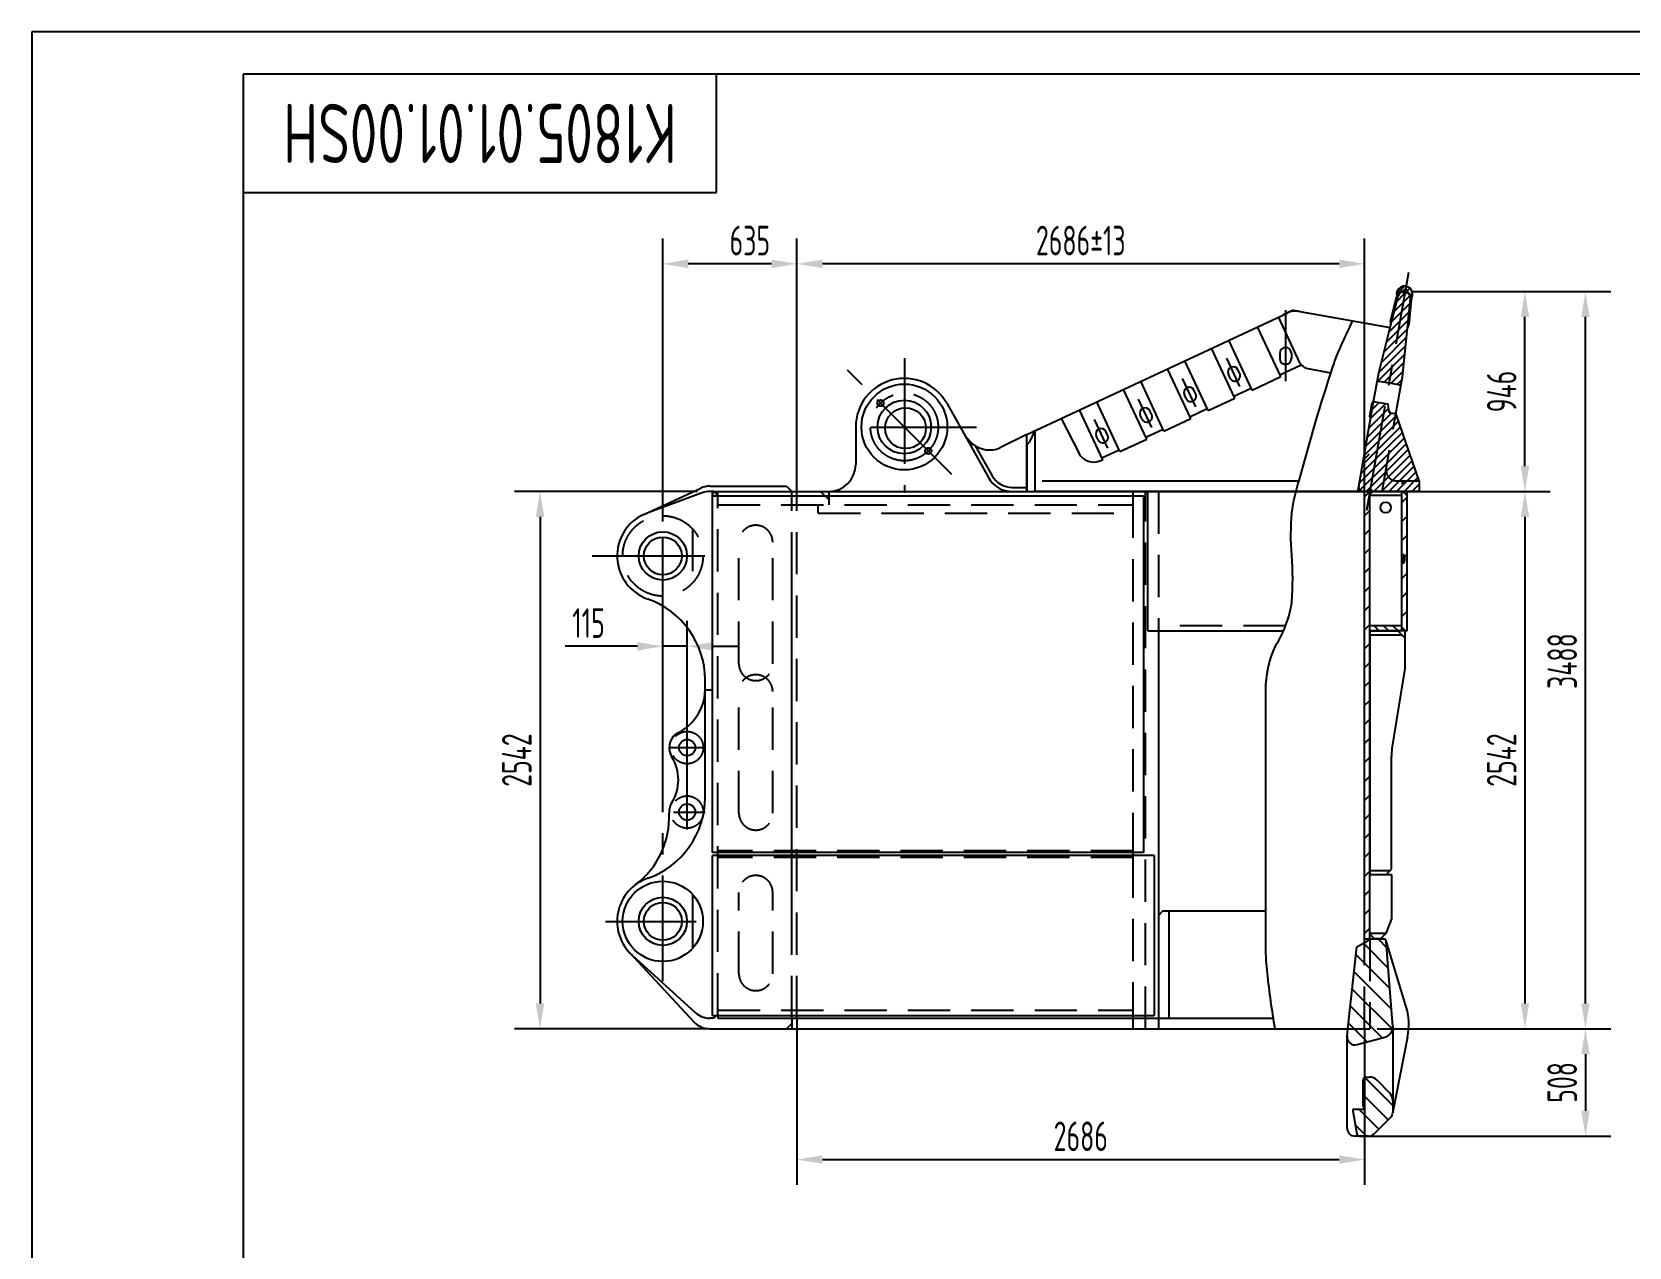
# Model space of a CAD drawing. Header units: millimetres. Extents: x 0 to 16800, y 0 to 11880.
# Drawn here: x 0 to 7558, y 6131 to 11880 of the extents above; entities that cross this region are included whole.
import ezdxf
from ezdxf.enums import TextEntityAlignment as Align

# ---------------------------------------------------------------- set-up
doc = ezdxf.new("R2010")
doc.units = ezdxf.units.MM
doc.header["$LTSCALE"] = 400
doc.linetypes.add('F', pattern=[0.75, 0.5, -0.25])
doc.linetypes.add('G', pattern=[2, 1.25, -0.25, 0.25, -0.25])
for name, color, linetype in [('01', 7, 'Continuous'), ('02', 1, 'Continuous'), ('04', 2, 'F'), ('05', 4, 'G'), ('08', 1, 'Continuous'), ('11', 3, 'Continuous')]:
    doc.layers.add(name, color=color, linetype=linetype)
doc.styles.get("Standard").update_dxf_attribs({"font": 'isocp', "width": 0.707, "bigfont": 'intecad.shx'})
doc.dimstyles.new('INTE', dxfattribs={"dimscale": 40, "dimtxt": 3.5, "dimasz": 3, "dimexe": 3, "dimexo": 0, "dimgap": 1, "dimtad": 1, "dimdec": 3, "dimdsep": 46, "dimtxsty": 'Standard', "dimcen": 0, "dimclrd": 1, "dimclre": 1, "dimclrt": 3, "dimadec": 4, "dimazin": 2, "dimtfac": 1, "dimtdec": 3, "dimtmove": 0, "dimatfit": 0, "dimfxl": 1, "dimarcsym": 0})

# ---------------------------------------------------------------- blocks, each defined once
blk = doc.blocks.new('*D133')
at = {"layer": '08', "color": 1, "lineweight": -2}
for p, q in [((3149.2, 9705.7), (2284.4, 9705.7)), ((2404.4, 9585.7), (2404.4, 7283.7)), ((3201.5, 7163.7), (2284.4, 7163.7))]:
    blk.add_line(p, q, dxfattribs=at)
at = {"layer": '08', "color": 1}
for points in [[(2384.4, 9585.7), (2424.4, 9585.7), (2404.4, 9705.7)], [(2384.4, 7283.7), (2424.4, 7283.7), (2404.4, 7163.7)]]:
    blk.add_solid(points, dxfattribs=at)
at = {"layer": 'Defpoints', "color": 0}
for p in [(3149.2, 9705.7), (2404.4, 7163.7), (3201.5, 7163.7)]:
    blk.add_point(p, dxfattribs=at)
at = {"layer": '08', "color": 3, "insert": (2294.4, 8434.7), "char_height": 140, "attachment_point": 5, "rotation": 90}
blk.add_mtext('2542', dxfattribs=at)
blk = doc.blocks.new('*D134')
at = {"layer": '08', "color": 1, "lineweight": -2}
for p, q in [((2985.5, 9563.7), (2985.5, 10902.8)), ((3620.5, 9705.7), (3620.5, 10902.8)), ((3500.5, 10782.8), (3105.5, 10782.8))]:
    blk.add_line(p, q, dxfattribs=at)
at = {"layer": '08', "color": 1}
for points in [[(3105.5, 10802.8), (3105.5, 10762.8), (2985.5, 10782.8)], [(3500.5, 10802.8), (3500.5, 10762.8), (3620.5, 10782.8)]]:
    blk.add_solid(points, dxfattribs=at)
at = {"layer": 'Defpoints', "color": 0}
for p in [(2985.5, 10782.8), (3620.5, 9705.7), (2985.5, 9563.7)]:
    blk.add_point(p, dxfattribs=at)
at = {"layer": '08', "color": 3, "insert": (3397.4, 10892.8), "char_height": 140, "attachment_point": 5}
blk.add_mtext('635', dxfattribs=at)
blk = doc.blocks.new('*D135')
at = {"layer": '08', "color": 1, "lineweight": -2}
for p, q in [((6533.4, 10651.7), (7185.4, 10651.7)), ((7065.4, 9825.7), (7065.4, 10531.7)), ((6564.5, 9705.7), (7185.4, 9705.7))]:
    blk.add_line(p, q, dxfattribs=at)
at = {"layer": '08', "color": 1}
for points in [[(7045.4, 10531.7), (7085.4, 10531.7), (7065.4, 10651.7)], [(7045.4, 9825.7), (7085.4, 9825.7), (7065.4, 9705.7)]]:
    blk.add_solid(points, dxfattribs=at)
at = {"layer": 'Defpoints', "color": 0}
for p in [(6533.4, 10651.7), (7065.4, 10651.7), (6564.5, 9705.7)]:
    blk.add_point(p, dxfattribs=at)
at = {"layer": '08', "color": 3, "insert": (6955.4, 10178.7), "char_height": 140, "attachment_point": 5, "rotation": 90}
blk.add_mtext('946', dxfattribs=at)
blk = doc.blocks.new('*D136')
at = {"layer": '08', "color": 1, "lineweight": -2}
for p, q in [((6564.5, 9705.7), (7185.4, 9705.7)), ((7065.4, 9585.7), (7065.4, 7283.7)), ((6365.5, 7163.7), (7185.4, 7163.7))]:
    blk.add_line(p, q, dxfattribs=at)
at = {"layer": '08', "color": 1}
for points in [[(7045.4, 9585.7), (7085.4, 9585.7), (7065.4, 9705.7)], [(7045.4, 7283.7), (7085.4, 7283.7), (7065.4, 7163.7)]]:
    blk.add_solid(points, dxfattribs=at)
at = {"layer": 'Defpoints', "color": 0}
for p in [(6564.5, 9705.7), (6365.5, 7163.7), (7065.4, 7163.7)]:
    blk.add_point(p, dxfattribs=at)
at = {"layer": '08', "color": 3, "insert": (6955.4, 8434.7), "char_height": 140, "attachment_point": 5, "rotation": 90}
blk.add_mtext('2542', dxfattribs=at)
blk = doc.blocks.new('*D137')
at = {"layer": '08', "color": 1, "lineweight": -2}
for p, q in [((6533.4, 10651.7), (7471.7, 10651.7)), ((7351.7, 7283.7), (7351.7, 10531.7)), ((6365.5, 7163.7), (7471.7, 7163.7))]:
    blk.add_line(p, q, dxfattribs=at)
at = {"layer": '08', "color": 1}
for points in [[(7331.7, 10531.7), (7371.7, 10531.7), (7351.7, 10651.7)], [(7331.7, 7283.7), (7371.7, 7283.7), (7351.7, 7163.7)]]:
    blk.add_solid(points, dxfattribs=at)
at = {"layer": 'Defpoints', "color": 0}
for p in [(6533.4, 10651.7), (7351.7, 10651.7), (6365.5, 7163.7)]:
    blk.add_point(p, dxfattribs=at)
at = {"layer": '08', "color": 3, "insert": (7241.7, 8903.2), "char_height": 140, "attachment_point": 5, "rotation": 90}
blk.add_mtext('3488', dxfattribs=at)
blk = doc.blocks.new('*D138')
at = {"layer": '08', "color": 1, "lineweight": -2}
for p, q in [((3620.5, 9705.7), (3620.5, 10902.8)), ((6306.5, 9705.6), (6306.5, 10902.8)), ((6186.5, 10782.8), (3740.5, 10782.8))]:
    blk.add_line(p, q, dxfattribs=at)
at = {"layer": '08', "color": 1}
for points in [[(3740.5, 10802.8), (3740.5, 10762.8), (3620.5, 10782.8)], [(6186.5, 10802.8), (6186.5, 10762.8), (6306.5, 10782.8)]]:
    blk.add_solid(points, dxfattribs=at)
at = {"layer": 'Defpoints', "color": 0}
for p in [(3620.5, 10782.8), (3620.5, 9705.7), (6306.5, 9705.6)]:
    blk.add_point(p, dxfattribs=at)
at = {"layer": '08', "color": 3, "insert": (4963.5, 10892.9), "char_height": 140, "attachment_point": 5}
blk.add_mtext('2686%%P13', dxfattribs=at)
blk = doc.blocks.new('*D139')
at = {"layer": '08', "color": 1, "lineweight": -2}
for p, q in [((2985.5, 8589.3), (2985.5, 9093.1)), ((3100.5, 8550.4), (3100.5, 9093.1)), ((2865.5, 8973.1), (2522.8, 8973.1)), ((3100.5, 8973.1), (2985.5, 8973.1)), ((3220.5, 8973.1), (3340.5, 8973.1))]:
    blk.add_line(p, q, dxfattribs=at)
at = {"layer": '08', "color": 1}
for points in [[(2865.5, 8993.1), (2865.5, 8953.1), (2985.5, 8973.1)], [(3220.5, 8993.1), (3220.5, 8953.1), (3100.5, 8973.1)]]:
    blk.add_solid(points, dxfattribs=at)
at = {"layer": 'Defpoints', "color": 0}
for p in [(2985.5, 8973.1), (2985.5, 8589.3), (3100.5, 8550.4)]:
    blk.add_point(p, dxfattribs=at)
at = {"layer": '08', "color": 3, "insert": (2634.1, 9083.1), "char_height": 140, "attachment_point": 5}
blk.add_mtext('115', dxfattribs=at)
blk = doc.blocks.new('*D140')
at = {"layer": '08', "color": 1, "lineweight": -2}
for p, q in [((6745.4, 7163.7), (7471.7, 7163.7)), ((7351.7, 7043.7), (7351.7, 6775.3)), ((6282, 6655.3), (7471.7, 6655.3))]:
    blk.add_line(p, q, dxfattribs=at)
at = {"layer": '08', "color": 1}
for points in [[(7331.7, 7043.7), (7371.7, 7043.7), (7351.7, 7163.7)], [(7331.7, 6775.3), (7371.7, 6775.3), (7351.7, 6655.3)]]:
    blk.add_solid(points, dxfattribs=at)
at = {"layer": 'Defpoints', "color": 0}
for p in [(6745.4, 7163.7), (6282, 6655.3), (7351.7, 6655.3)]:
    blk.add_point(p, dxfattribs=at)
at = {"layer": '08', "color": 3, "insert": (7241.7, 6909.5), "char_height": 140, "attachment_point": 5, "rotation": 90}
blk.add_mtext('508', dxfattribs=at)
blk = doc.blocks.new('*D141')
at = {"layer": '08', "color": 1, "lineweight": -2}
for p, q in [((3620.5, 7163.7), (3620.5, 6424.6)), ((6306.5, 7163.7), (6306.5, 6424.6)), ((3740.5, 6544.6), (6186.5, 6544.6))]:
    blk.add_line(p, q, dxfattribs=at)
at = {"layer": '08', "color": 1}
for points in [[(3740.5, 6564.6), (3740.5, 6524.6), (3620.5, 6544.6)], [(6186.5, 6564.6), (6186.5, 6524.6), (6306.5, 6544.6)]]:
    blk.add_solid(points, dxfattribs=at)
at = {"layer": 'Defpoints', "color": 0}
for p in [(3620.5, 7163.7), (6306.5, 7163.7), (6306.5, 6544.6)]:
    blk.add_point(p, dxfattribs=at)
at = {"layer": '08', "color": 3, "insert": (4963.5, 6654.6), "char_height": 140, "attachment_point": 5}
blk.add_mtext('2686', dxfattribs=at)
blk = doc.blocks.new('*U142', base_point=(251.96, 168.31))
at = {"layer": '01'}
for p, q in [((251.96, 168.31), (251.96, 182.31)), ((195.96, 168.31), (251.96, 168.31))]:
    blk.add_line(p, q, dxfattribs=at)
blk = doc.blocks.new('*U143')
at = {"layer": '01'}
for points in [[(415, 292), (25, 292)], [(25, 292), (25, 5)]]:
    blk.add_lwpolyline(points, dxfattribs=at)
at = {"layer": '02'}
for points in [[(420, 297), (0, 297)], [(0, 297), (0, 0)]]:
    blk.add_lwpolyline(points, dxfattribs=at)

msp = doc.modelspace()

# ---------------------------------------------------------------- hatches: boundary and pattern name
at = {"layer": '02'}
h = msp.add_hatch(dxfattribs=at)
h.set_pattern_fill('ANSI31', color=256, scale=8, style=0)
h.set_pattern_definition([(45, (5375.667, 3271.557), (-17.96051, 17.96051), [])])
h.paths.add_polyline_path([(6456.8527, 10067.0635, 0.109071364), (6454.5986, 10070.7389), (6409.4031, 9814.422, 0.466307658), (6458.6434, 9755.7396), (6564.4808, 9755.7396)])
h.paths.add_polyline_path([(6564.4808, 9755.7396), (6458.6434, 9755.7396, -0.466307658), (6409.4031, 9814.422), (6390.2394, 9705.7396), (6564.4808, 9705.7396)])
h.paths.add_polyline_path([(6454.5986, 10070.7389, 0.158519903), (6449.1381, 10073.6442), (6430.9137, 10076.8577), (6423.7587, 10078.1193), (6422.7475, 10085.314), (6418.7035, 10114.0887, 0.324919696), (6414.6204, 10118.3168), (6405.3954, 10119.9434), (6334.0966, 9715.5877, -0.363970234), (6342.3601, 9705.7396), (6390.2394, 9705.7396)])
h.paths.add_polyline_path([(6332.3601, 10033.9895), (6278.6197, 9729.2126, 0.466307658), (6298.3159, 9705.7396), (6322.3601, 9705.7396, -0.414213562), (6332.3601, 9715.7396)])
h.paths.add_polyline_path([(6405.3954, 10119.9434), (6349.2614, 10129.8414), (6333.447, 10040.1537), (6332.3601, 10033.9895), (6332.3601, 9715.7396, -0.043660943), (6334.0966, 9715.5877)])
h.paths.add_polyline_path([(6332.3601, 9715.7396, 0.414213562), (6322.3601, 9705.7396), (6332.3601, 9705.7396)], flags=16)
h.paths.add_polyline_path([(6334.0966, 9715.5877), (6332.3601, 9705.7396), (6342.3601, 9705.7396, 0.363970234)])
h.paths.add_polyline_path([(6497.4292, 10641.893, -0.362044658), (6489.3715, 10651.843, 0.301195808), (6464.8677, 10629.535), (6430.8155, 10494.5802), (6373.5721, 10267.7145), (6368.3627, 10238.1702, 0.414213562), (6376.4743, 10226.5857), (6422.7602, 10218.4242)])
h.paths.add_polyline_path([(6509.6417, 10480.681), (6523.8004, 10619.1436, 0.297412496), (6508.7679, 10648.2839, -0.369920115), (6497.4292, 10641.893), (6422.7602, 10218.4242), (6469.0462, 10210.2628, 0.414213562), (6480.6308, 10218.3744), (6485.8402, 10247.9186)])
h.paths.add_polyline_path([(6489.3715, 10651.843, -0.009646719), (6489.3843, 10652.2287, 0.280183017), (6459.2131, 10630.1113, 0.06446997), (6462.7147, 10621.0023), (6464.8677, 10629.535, -0.301195808)])
h.paths.add_polyline_path([(6489.3843, 10652.2287, -0.444139717), (6500.9014, 10661.5849), (6503.5063, 10676.3579, 0.54763983), (6459.2131, 10630.1113, -0.280183017)])
h.paths.add_polyline_path([(6503.5392, 10676.3514), (6503.5062, 10676.3572), (6500.9014, 10661.5849, -0.36988023), (6509.3705, 10651.7027, -0.043709125), (6509.2182, 10649.9644), (6533.5635, 10645.6716, 0.309458366)])
h.paths.add_polyline_path([(6500.9014, 10661.5849), (6499.1654, 10651.7396, -0.001736129), (6499.3705, 10651.7027, -0.004616577), (6500.0248, 10651.5854), (6509.2182, 10649.9644, 0.043709125), (6509.3705, 10651.7027, 0.36988023)])
h.paths.add_polyline_path([(6500.9014, 10661.5849, 0.455739046), (6489.3715, 10651.843, -0.082172116), (6499.1654, 10651.7396)], flags=16)
h.paths.add_polyline_path([(6499.165, 10651.737, 0.031709406), (6494.6257, 10652.1879, 0.04396475), (6489.3715, 10651.843, 0.003507353), (6489.3705, 10651.7027, 0.358082605), (6497.4292, 10641.893)], flags=17)
h.paths.add_polyline_path([(6508.7679, 10648.2839, 0.082324345), (6499.5574, 10651.6678), (6499.165, 10651.737), (6497.4292, 10641.893, 0.369920115)])
h.paths.add_polyline_path([(6508.9013, 10648.6757, -0.010348541), (6508.7679, 10648.2839, -0.297412496), (6523.8004, 10619.1436), (6523.1005, 10612.2996, 0.06566156), (6529.1217, 10620.2056, 0.25873425)])
h.paths.add_polyline_path([(6533.5635, 10645.6716), (6509.2182, 10649.9644, -0.033214091), (6508.9013, 10648.6757, -0.25873425), (6529.1217, 10620.2056, 0.175295422)])
h.paths.add_polyline_path([(6365.2944, 10052.8802), (6385.4013, 10074.8652), (6404.7718, 10057.1494), (6384.6649, 10035.1645)], flags=25)
h.paths.add_polyline_path([(6433.1234, 10284.9091), (6468.2945, 10284.9091), (6468.2945, 10258.6591), (6433.1234, 10258.6591)], flags=25)
at = {"layer": '02', "linetype": 'Continuous'}
h = msp.add_hatch(dxfattribs=at)
h.set_pattern_fill('ANSI31', color=1, scale=20, style=0)
h.set_pattern_definition([(45, (577.93, 628.98), (-44.90128, 44.90128), [])])
h.paths.add_polyline_path([(6306.4808, 7588.7396), (6331.4808, 7588.7396), (6331.4808, 9883.7396), (6306.4808, 9883.7396)])
h = msp.add_hatch(dxfattribs=at)
h.set_pattern_fill('ANSI31', color=1, scale=20, style=0)
h.set_pattern_definition([(45, (582.93, 250.98), (-44.90128, 44.90128), [])])
h.paths.add_polyline_path([(6481.4808, 9609.7035), (6481.4808, 9064.7396), (6500.4808, 9045.7396), (6506.4808, 9045.7396), (6506.4808, 9628.9255)])
h.paths.add_polyline_path([(6506.4808, 9628.9255), (6506.4808, 9736.7396), (6487.4808, 9755.7396), (6481.4808, 9755.7396), (6481.4808, 9609.7035)])
h.paths.add_polyline_path([(6477.5405, 9358.8414), (6515.468, 9358.8414), (6515.468, 9408.0722), (6477.5405, 9408.0722)], flags=9)
h = msp.add_hatch(dxfattribs=at)
h.set_pattern_fill('ANSI31', color=1, scale=10, angle=90, style=0)
h.set_pattern_definition([(135, (577.933, 250.978), (-22.45064, -22.45064), [])])
h.paths.add_polyline_path([(6464.4808, 9045.7396), (6476.4808, 9045.7396), (6476.4808, 9070.7396), (6331.4808, 9070.7396), (6331.4808, 9045.7396)])
h = msp.add_hatch(dxfattribs=at)
h.set_pattern_fill('ANSI31', color=1, scale=20, angle=90, style=0)
h.set_pattern_definition([(135, (577.93, 628.98), (-44.9013, -44.9013), [])])
h.paths.add_polyline_path([(6331.4808, 7163.7396), (6227.5504, 7163.7396), (6223.6894, 7128.663, 0.5218469), (6271.4918, 7088.3879), (6401.7788, 7123.2982, 0.339454259), (6439.4308, 7172.3672), (6439.4308, 7174.2116), (6408.5792, 7577.0095, 0.39199683), (6395.9163, 7588.7396), (6331.4808, 7588.7396)])
h.paths.add_polyline_path([(6306.4808, 7570.887), (6270.1371, 7550.6396), (6227.5504, 7163.7396), (6306.4808, 7163.7396)], flags=17)
h.paths.add_polyline_path([(6331.4808, 7588.7396), (6325.1308, 7588.7396, -0.272057155), (6318.6116, 7577.6452), (6306.4808, 7570.887), (6306.4808, 7163.7396), (6331.4808, 7163.7396)], flags=16)
h.paths.add_polyline_path([(6299.7308, 6782.2896), (6256.4951, 6782.2896, 0.466307658), (6250.2416, 6774.837), (6269.4705, 6665.7843, 0.363970234), (6281.9775, 6655.2896), (6325.1308, 6655.2896, 0.198912367), (6352.0716, 6666.4489), (6428.2716, 6742.6489, 0.148796555), (6438.712, 6762.2241), (6439.4308, 6765.8718), (6439.4308, 6824.7476, 0.198912367), (6424.5518, 6860.6686), (6365.4098, 6919.8107, 0.198912367), (6329.4887, 6934.6896), (6312.4308, 6934.6896, 0.414213562), (6299.7308, 6921.9896), (6299.7308, 6794.9896, -1)])

# ---------------------------------------------------------------- linework, layer by layer
msp.add_circle((4134.1369, 10005.0835), 96.83)
at = {"layer": '01'}
for p, q in [((6428.973, 10511.8025), (6457.5782, 10625.1699)), ((6517.2634, 10496.2345), (6529.1573, 10612.5486)), ((4707.4808, 9975.2733), (5939.6728, 10549.8539)), ((6373.5721, 10267.7145), (6430.8155, 10494.5802)), ((6485.8402, 10247.9186), (6509.6417, 10480.681)), ((5905.35, 10359.4665), (5905.35, 10334.4665)), ((5960.35, 10359.4665), (5960.35, 10334.4665)), ((5905.8376, 10258.2318), (6006.7358, 10305.2814)), ((5774.1176, 10185.776), (5910.0638, 10249.1687)), ((6349.2614, 10129.8414), (6373.5721, 10267.7145)), ((6469.0462, 10210.2628), (6376.4743, 10226.5857)), ((6454.9308, 10072.6228), (6485.8402, 10247.9186)), ((5565.6669, 10088.5738), (5692.5499, 10147.7404)), ((5688.3238, 10156.8034), (5769.8915, 10194.8391)), ((6414.6204, 10118.3168), (6348.2766, 10130.015)), ((5479.873, 10059.6012), (5561.4407, 10097.6369)), ((6331.1972, 10061.9467), (6342.4843, 10125.9592)), ((6422.7475, 10085.314), (6418.7035, 10114.0887)), ((6449.1381, 10073.6442), (6430.9137, 10076.8577)), ((6564.4808, 9755.7396), (6456.8527, 10067.0635)), ((5271.4222, 9962.399), (5352.9899, 10000.4347)), ((5357.2161, 9991.3716), (5484.0992, 10050.5382)), ((6278.6197, 9729.2126), (6333.447, 10040.1537)), ((4707.4808, 9705.7396), (4707.4808, 9975.2733)), ((5062.9714, 9865.1968), (5144.5391, 9903.2325)), ((5148.7653, 9894.1694), (5275.6484, 9953.336)), ((5058.5542, 9852.1033), (5067.1976, 9856.1338)), ((4781.2008, 9756.7396), (5997.4733, 9756.7396)), ((6564.4808, 9755.7396), (6564.4808, 9705.7396)), ((2894.9749, 9596.8638), (3164.7419, 9721.3538)), ((3172.3092, 9699.4839), (2910.9999, 9603.4922)), ((3226.4808, 9705.7396), (3207.4808, 9705.7396)), ((3226.4808, 9705.7396), (3207.4808, 9705.7396)), ((3220.4808, 9705.7396), (3220.4808, 9685.7396)), ((3220.4808, 9685.7396), (5260.4808, 9685.7396)), ((3245.4808, 9686.7396), (3226.4808, 9705.7396)), ((6564.4808, 9705.7396), (4741.4808, 9705.7396)), ((6270.2528, 9705.7396), (4743.1008, 9705.7396)), ((4743.1008, 9705.7396), (6564.4808, 9705.7396)), ((5210.4808, 9705.7396), (5210.4808, 9685.7396)), ((5260.4808, 9685.7396), (5260.4808, 7996.7396)), ((6261.3534, 9705.7396), (6564.4808, 9705.7396)), ((6261.6728, 9705.7396), (6564.4808, 9705.7396)), ((6298.3159, 9705.7396), (6564.4808, 9705.7396)), ((6481.4808, 9070.7396), (6331.4808, 9070.7396)), ((5280.4808, 9045.7396), (5922.5225, 9045.7396)), ((5330.4808, 9045.7396), (5330.4808, 7163.7396)), ((6506.4808, 9045.7396), (6331.4808, 9045.7396)), ((6331.4808, 9045.7396), (6464.4808, 9045.7396)), ((3185.4808, 8766.7396), (3220.4808, 8766.7396)), ((5210.4808, 7996.7396), (5210.4808, 7983.7396)), ((5310.4808, 7983.7396), (5310.4808, 7226.7396)), ((6331.4808, 7893.7396), (6408.4808, 7893.7396)), ((6331.4808, 7610.7396), (6331.4808, 7893.7396)), ((6331.4808, 7893.7396), (6433.4808, 7893.7396)), ((6433.4808, 7893.7396), (6433.4808, 7683.7396)), ((6433.4808, 7683.7396), (6407.4808, 7613.7396)), ((6306.4808, 7588.7396), (6395.9163, 7588.7396)), ((6407.4808, 7613.7396), (6331.4808, 7613.7396)), ((6353.4808, 7588.7396), (6331.4808, 7610.7396)), ((6382.4808, 7588.7396), (6353.4808, 7588.7396)), ((6407.4808, 7613.7396), (6382.4808, 7588.7396)), ((6502.3138, 7271.4501), (6408.0614, 7579.7526)), ((6439.4308, 7174.2116), (6408.5792, 7577.0095)), ((3220.4808, 7232.7396), (3220.4808, 7258.7396)), ((3226.4808, 7213.7396), (3207.4808, 7213.7396)), ((3245.4808, 7232.7396), (3226.4808, 7213.7396)), ((3245.4808, 7226.7396), (3245.4808, 7213.7396)), ((3595.4808, 7188.7396), (3570.4808, 7163.7396)), ((3595.4808, 7213.7396), (3595.4808, 7163.7396)), ((6223.5308, 6693.3896), (6223.5308, 7125.1896)), ((6509.8808, 7123.415), (6438.712, 6762.2241)), ((6439.4308, 7174.2116), (6439.4308, 6765.8718))]:
    msp.add_line(p, q, dxfattribs=at)
at = {"layer": '01', "color": 7, "linetype": 'Continuous'}
for p, q in [((6430.8155, 10494.5802), (6464.8677, 10629.535)), ((6509.6417, 10480.681), (6523.8004, 10619.1436)), ((6000.6923, 10315.0975), (5899.8769, 10531.2968)), ((5999.2995, 10557.7039), (6427.6837, 10482.1682)), ((5910.0638, 10249.1687), (5800.1831, 10484.8088)), ((5692.5499, 10147.7404), (5582.6692, 10383.3804)), ((5774.1176, 10185.776), (5664.2369, 10421.416)), ((5484.0992, 10050.5382), (5374.2184, 10286.1782)), ((5565.6669, 10088.5738), (5455.7861, 10324.2138)), ((5715.8428, 10263.4229), (5707.3904, 10281.549)), ((6037.3253, 10286.988), (6147.4983, 10267.5615)), ((5357.2161, 9991.3716), (5247.3353, 10227.0116)), ((5670.5274, 10242.292), (5662.075, 10260.4181)), ((5148.7653, 9894.1694), (5038.8845, 10129.8094)), ((5275.6484, 9953.336), (5165.7676, 10188.976)), ((5462.0766, 10145.0898), (5453.6242, 10163.2159)), ((5507.392, 10166.2207), (5498.9396, 10184.3468)), ((4329.0192, 10123.3644), (4526.8768, 9771.0615)), ((5067.1976, 9856.1338), (4957.3168, 10091.7738)), ((5253.6258, 10047.8876), (5245.1734, 10066.0137)), ((5298.9412, 10069.0185), (5290.4888, 10087.1446)), ((3898.4808, 10010.7396), (3898.4808, 9833.7396)), ((4746.4808, 9993.4593), (4719.2241, 9938.1634)), ((4746.4808, 9993.4593), (4746.4808, 9705.7396)), ((4871.2176, 10051.625), (4956.8592, 9882.2811)), ((5090.4904, 9971.8163), (5082.038, 9989.9424)), ((4416.9971, 9966.7119), (4452.8156, 9929.4824)), ((4441.4808, 9923.1166), (4452.8156, 9929.4824)), ((4464.1936, 9921.4759), (4543.443, 9780.3653)), ((4707.4808, 9975.2733), (4580.1019, 9911.8616)), ((4707.4808, 9930.7396), (4707.4808, 9705.7396)), ((5045.175, 9950.6854), (5036.7226, 9968.8115)), ((3207.4808, 9730.7396), (3570.4808, 9730.7396)), ((3220.4808, 9705.7396), (4741.4808, 9705.7396)), ((3220.4808, 7996.7396), (3220.4808, 9685.7396)), ((3570.4808, 9730.7396), (3595.4808, 9705.7396)), ((3595.4808, 9705.7396), (3595.4808, 9705.7396)), ((4638.4808, 9724.7396), (4707.4808, 9724.7396)), ((5280.4808, 9045.7396), (5280.4808, 9705.7396)), ((6306.4808, 7570.887), (6306.4808, 9705.7396)), ((6331.4808, 7588.7396), (6331.4808, 9705.7396)), ((6481.4808, 9686.7396), (6331.4808, 9686.7396)), ((6481.4808, 9705.7396), (6481.4808, 9045.7396)), ((6487.4808, 9705.7396), (6506.4808, 9686.7396)), ((6506.4808, 9705.7396), (6506.4808, 9045.7396)), ((6331.4808, 9045.7396), (6471.4808, 9045.7396)), ((6331.4808, 9045.7396), (6331.4808, 7893.7396)), ((6331.4808, 9026.7396), (6483.4808, 9026.7396)), ((6464.4808, 9045.7396), (6496.4808, 9013.7396)), ((6481.4808, 9064.7396), (6500.4808, 9045.7396)), ((6495.4808, 9045.7396), (6501.4808, 9045.7396)), ((6496.4808, 9045.7396), (6496.4808, 8867.7646)), ((6496.4808, 8867.7646), (6436.2048, 8488.8392)), ((3185.4808, 8257.9273), (3185.4808, 8814.5519)), ((6433.4808, 7918.7396), (6433.4808, 8451.7396)), ((5260.4808, 7996.7396), (3220.4808, 7996.7396)), ((3220.4808, 7226.7396), (3220.4808, 7983.7396)), ((5310.4808, 7983.7396), (3220.4808, 7983.7396)), ((6331.4808, 7912.7396), (6427.4808, 7912.7396)), ((6408.4808, 7893.7396), (6433.4808, 7918.7396)), ((3125.4808, 7800.192), (3125.4808, 7543.2873)), ((5352.4808, 7721.7396), (5330.4808, 7699.7396)), ((5352.4808, 7721.7396), (5840.6311, 7721.7396)), ((5380.4808, 7721.7396), (5380.4808, 7213.7396)), ((5330.4808, 7699.7396), (5330.4808, 7235.7396)), ((6270.1371, 7550.6396), (6318.6116, 7577.6452)), ((6401.2619, 7613.7396), (6407.4808, 7613.7396)), ((2827.3341, 7524.6151), (3132.8004, 7196.2642)), ((2840.1497, 7511.9433), (3138.8522, 7240.2802)), ((6227.5504, 7163.7396), (6270.1438, 7550.7012)), ((3220.4808, 7226.7396), (5310.4808, 7226.7396)), ((3245.4808, 7213.7396), (4920.4808, 7213.7396)), ((4920.4808, 7213.7396), (5874.7438, 7213.7396)), ((5210.4808, 7213.7396), (5210.4808, 7163.7396)), ((3207.4808, 7163.7396), (6261.5504, 7163.7396)), ((6223.5308, 7127.2216), (6227.5504, 7163.7396)), ((6271.4918, 7088.3879), (6401.7788, 7123.2982)), ((6299.7308, 6794.9896), (6299.7308, 6921.9896)), ((6312.4308, 6934.6896), (6329.4887, 6934.6896)), ((6365.4098, 6919.8107), (6424.5518, 6860.6686)), ((6250.2416, 6774.837), (6269.4705, 6665.7843)), ((6256.4951, 6782.2896), (6299.7308, 6782.2896)), ((6428.2716, 6742.6489), (6352.0716, 6666.4489)), ((6325.1308, 6655.2896), (6261.6308, 6655.2896))]:
    msp.add_line(p, q, dxfattribs=at)
for centre, radius in [((4128.4808, 10010.7396), 203), ((4015.3437, 10123.8767), 15), ((4128.4808, 10010.7396), 127), ((4241.6179, 9897.6025), 15), ((6406.4808, 9629.7396), 25), ((2985.4808, 9400.7396), 89.5), ((2985.4808, 7671.7396), 190), ((2985.4808, 7671.7396), 89.5)]:
    msp.add_circle(centre, radius, dxfattribs=at)
at = {"layer": '01'}
for centre, radius in [((2985.4808, 9400.7396), 114), ((3100.4808, 8493.7396), 38.5), ((3100.4808, 8188.7396), 38.5), ((2985.4808, 7671.7396), 114)]:
    msp.add_circle(centre, radius, dxfattribs=at)
at = {"layer": '01', "color": 7, "linetype": 'Continuous'}
for centre, radius, start, end in [((6496.1398, 10639.0788), 38, 330.22050619, 193.64968025), ((6496.1398, 10639.0788), 38, 193.64968025, 208.40468903), ((6493.956, 10622.1954), 30, 354.16143016, 165.83856984), ((6496.1398, 10639.0788), 38, 315.1935564, 330.22050619), ((5684.7327, 10270.9836), 25, 25, 205), ((6046.0077, 10336.2284), 50, 205, 260), ((4128.4808, 10010.7396), 230, 29.31909405, 180), ((5693.1851, 10252.8574), 25, 205, 25), ((5476.2819, 10173.7814), 25, 25, 205), ((5484.7343, 10155.6552), 25, 205, 25), ((5267.8311, 10076.5792), 25, 25, 205), ((5276.2835, 10058.453), 25, 205, 25), ((5059.3803, 9979.377), 25, 25, 205), ((4531.4808, 10029.1859), 127, 231.72685132, 292.50991851), ((4707.4808, 9943.7396), 13, 270, 334.59979517), ((5067.8327, 9961.2508), 25, 205, 25), ((3770.4808, 9833.7396), 128, 270, 0), ((4638.4808, 9833.7396), 128, 209.31909405, 270), ((4638.4808, 9833.7396), 109, 209.31909405, 270), ((3207.4808, 9628.7396), 102, 90, 114.77202117), ((6687.4808, 8451.7396), 254, 171.60126704, 180), ((2780.4808, 8257.9273), 405, 289.27561736, 0), ((2985.4808, 7671.7396), 216, 109.27561736, 227.71420533), ((6312.4308, 7588.7396), 12.7, 299.12249663, 0), ((6261.6308, 7125.1896), 38.1, 172.66796213, 285), ((6388.6308, 7172.3672), 50.8, 285, 0), ((6312.4308, 6921.9896), 12.7, 90, 180), ((6329.4887, 6883.8896), 50.8, 45, 90), ((6388.6308, 6824.7476), 50.8, 0, 45), ((6256.4951, 6775.9396), 6.35, 90, 190), ((6299.7308, 6788.6396), 6.35, 270, 90), ((6401.3308, 6769.5896), 38.1, 315, 348.85327491), ((6261.6308, 6693.3896), 38.1, 180, 270), ((6281.9775, 6667.9896), 12.7, 190, 270), ((6325.1308, 6693.3896), 38.1, 270, 315)]:
    msp.add_arc(centre, radius, start, end, dxfattribs=at)
at = {"layer": '01'}
for centre, radius, start, end in [((6492.4842, 10616.3624), 36, 157.54758364, 165.83856984), ((6493.344, 10616.2107), 36, 354.16143016, 6.37104998), ((5981.9347, 10459.2231), 100, 80, 115), ((6406.5752, 10500.6966), 25, 345.83856984, 26.37437196), ((6534.512, 10478.1379), 25, 133.62562805, 174.16143016), ((5932.85, 10359.4665), 27.5, 0, 180), ((5932.85, 10334.4665), 27.5, 180, 0), ((6378.2107, 10236.4338), 10, 170, 260), ((6470.7827, 10220.1108), 10, 260, 350), ((6347.4083, 10125.091), 5, 80, 170), ((6294.0547, 10047.0996), 40, 350, 21.78833062), ((6413.7521, 10113.3928), 5, 8, 80), ((6432.6502, 10086.7057), 10, 188, 260), ((6447.4016, 10063.7961), 10, 19.0708251, 80), ((5024.7447, 9924.6079), 80, 206.82690752, 295), ((3207.4808, 9603.7396), 102, 90, 110.17075312), ((6298.3159, 9725.7396), 20, 170, 270), ((2985.4808, 9400.7396), 216, 114.77202117, 250.72438264), ((2780.4808, 8814.5519), 405, 0, 70.72438264), ((2954.946, 8770.415), 230.6027, 292.97866674, 358.60950098), ((3100.4808, 8493.7396), 85, 130.77280469, 211.97261614), ((2856.17, 8341.2396), 203, 328.02738386, 31.97261614), ((2610.9592, 8167.0926), 405, 307.09183917, 2.53201489), ((3100.4808, 8188.7396), 85, 148.02738386, 182.53201489), ((6395.9163, 7576.0396), 12.7, 4.37991193, 90), ((6210.8308, 7182.3396), 304.8, 348.85327491, 16.99912604), ((3207.4808, 7265.7396), 102, 222.93217384, 270), ((3207.4808, 7315.7396), 102, 227.71420533, 270)]:
    msp.add_arc(centre, radius, start, end, dxfattribs=at)
at = {"layer": '02', "color": 1, "linetype": 'Continuous'}
for p, q in [((5968.2486, 10563.179), (5921.5467, 10541.4015)), ((5968.2486, 10563.179), (5999.2995, 10557.7039)), ((6418.1979, 10117.686), (6414.6204, 10118.3168)), ((6418.7035, 10114.0887), (6418.1979, 10117.686)), ((6423.7587, 10078.1193), (6422.7475, 10085.314)), ((6430.9137, 10076.8577), (6423.7587, 10078.1193)), ((6454.9308, 10072.6228), (6450.587, 10073.3887)), ((6456.8527, 10067.0635), (6454.9308, 10072.6228)), ((6274.4808, 9705.7396), (6278.6197, 9729.2126)), ((6298.3159, 9705.7396), (6274.4808, 9705.7396))]:
    msp.add_line(p, q, dxfattribs=at)
at = {"layer": '02'}
msp.add_line((6349.2614, 10129.8414), (6343.3525, 10130.8833), dxfattribs=at)
msp.add_lwpolyline([(5882.7892, 7163.7396, -0.013293351), (5846.4778, 7425.0849, -0.02785664), (5839.4548, 7550.878, -0.000046341), (5839.4597, 7808.585, 0.000070499), (5839.4548, 7977.9841, 0.000234413), (5839.1846, 8400.8438, -0.000273147), (5838.9808, 8763.7396, -0.105961977), (5884.3349, 8973.8909, 0.102090965), (5962.5625, 9182.3797, 0.037536095), (5961.737, 9404.1911, -0.04145767), (5962.5625, 9605.0827, -0.055658572), (5997.6105, 9757.2629, -0.015482718), (6156.428, 10294.8128, -0.025809216), (6193.9906, 10391.7024, -0.007499822), (6250.7417, 10513.3679)], format="xyb", dxfattribs=at)
at = {"layer": '02', "color": 1, "linetype": 'Continuous'}
for centre in [(6499.3705, 10651.7027), (6332.3601, 9705.7396)]:
    msp.add_circle(centre, 10, dxfattribs=at)
at = {"layer": '04', "color": 2, "linetype": 'F'}
for p, q in [((6333.447, 10040.1537), (6349.2614, 10129.8414)), ((6390.2394, 9705.7396), (6454.9308, 10072.6228)), ((6458.6434, 9755.7396), (6564.4808, 9755.7396)), ((3220.4808, 9685.7396), (3220.4808, 9705.7396)), ((3245.4808, 7226.7396), (3245.4808, 9705.7396)), ((3245.4808, 9685.7396), (3245.4808, 9705.7396)), ((3595.4808, 9685.7396), (3595.4808, 9705.7396)), ((3595.4808, 7213.7396), (3595.4808, 9685.7396)), ((3620.4808, 9685.7396), (3620.4808, 9705.7396)), ((3620.4808, 7213.7396), (3620.4808, 9685.7396)), ((5210.4808, 9685.7396), (5210.4808, 7996.7396)), ((5270.4808, 7163.7396), (5270.4808, 9705.7396)), ((5330.4808, 9705.7396), (5330.4808, 9045.7396)), ((3245.4808, 9641.7396), (5210.4808, 9641.7396)), ((3720.4808, 9603.7396), (3720.4808, 9641.7396)), ((3720.4808, 9603.7396), (5210.4808, 9603.7396)), ((3125.4808, 9529.192), (3125.4808, 9272.2873)), ((3345.4808, 8890.7396), (3345.4808, 9465.7396)), ((3505.4808, 8890.7396), (3505.4808, 9465.7396)), ((3595.4808, 7663.7396), (3595.4808, 9435.7396)), ((5932.8016, 9070.7396), (5330.4808, 9070.7396)), ((3345.4808, 8183.7396), (3345.4808, 8758.7396)), ((3505.4808, 8183.7396), (3505.4808, 8758.7396)), ((5210.4808, 8005.7396), (3245.4808, 8005.7396)), ((5210.4808, 7973.7396), (3245.4808, 7973.7396)), ((5210.4808, 7983.7396), (5210.4808, 7213.7396)), ((3345.4808, 7423.7396), (3345.4808, 7808.7396)), ((3505.4808, 7423.7396), (3505.4808, 7808.7396)), ((6306.4808, 7163.7396), (6306.4808, 7570.887)), ((3245.4808, 7251.7396), (5210.4808, 7251.7396)), ((3620.4808, 7213.7396), (3620.4808, 7163.7396)), ((6227.5504, 7163.7396), (6331.4808, 7163.7396))]:
    msp.add_line(p, q, dxfattribs=at)
at = {"layer": '04'}
for p, q in [((3732.4808, 9705.7396), (3770.4808, 9667.7396)), ((3770.4808, 9705.7396), (3770.4808, 9641.7396)), ((6331.4808, 7588.7396), (6331.4808, 7163.7396))]:
    msp.add_line(p, q, dxfattribs=at)
at = {"layer": '04', "color": 2, "linetype": 'F'}
msp.add_circle((2985.4808, 9400.7396), 190, dxfattribs=at)
at = {"layer": '04'}
for centre in [(3100.4808, 8493.7396), (3100.4808, 8188.7396)]:
    msp.add_circle(centre, 76.5, dxfattribs=at)
at = {"layer": '04', "color": 2, "linetype": 'F'}
for centre, radius, start, end in [((6492.4842, 10616.3624), 36, 80, 157.54758364), ((6493.344, 10616.2107), 36, 6.37104998, 87.95963725), ((6458.6434, 9805.7396), 50, 170, 270), ((3425.4808, 9465.7396), 80, 0, 180), ((3425.4808, 8890.7396), 80, 180, 0), ((3425.4808, 8758.7396), 80, 0, 180), ((3425.4808, 8183.7396), 80, 180, 0), ((3425.4808, 7808.7396), 80, 0, 180), ((3425.4808, 7423.7396), 80, 180, 0)]:
    msp.add_arc(centre, radius, start, end, dxfattribs=at)
at = {"layer": '05', "color": 4, "linetype": 'G'}
for p, q in [((6316.738, 9617.1421), (6515.4046, 10743.8368)), ((5932.85, 10562.9931), (5932.85, 10228.3124)), ((4353.0769, 9786.1435), (3859.5689, 10279.6515)), ((4128.4808, 10336.2454), (4128.4808, 9699.3131)), ((5716.5126, 10202.8313), (5653.8493, 10337.2133)), ((4128.4808, 10224.4848), (4128.4808, 9883.9098)), ((5508.0618, 10105.6291), (5445.3985, 10240.0111)), ((4128.4808, 10179.4848), (4128.4808, 9838.9098)), ((5299.611, 10008.4269), (5236.9477, 10142.8089)), ((3969.9661, 10010.7396), (4502.0356, 10010.7396)), ((5091.1602, 9911.2247), (5028.4969, 10045.6067)), ((2985.4808, 7388.7396), (2985.4808, 9591.1736)), ((2651.474, 9400.7396), (3134.7804, 9400.7396)), ((2749.1571, 9400.7396), (3184.1424, 9400.7396)), ((3100.4808, 8105.9892), (3100.4808, 8559.4767)), ((3022.589, 8493.7396), (3185.0159, 8493.7396)), ((3036.4177, 8188.7396), (3186.5859, 8188.7396)), ((2985.4808, 7473.0387), (2985.4808, 7883.3941)), ((2713.9654, 7671.7396), (3132.3427, 7671.7396)), ((2735.8409, 7671.7396), (3144.1013, 7671.7396))]:
    msp.add_line(p, q, dxfattribs=at)
msp.add_circle((4128.4808, 10010.7396), 160, dxfattribs=at)

# ---------------------------------------------------------------- block references
at = {"layer": '04', "xscale": 40, "yscale": 40, "zscale": 40}
for name, p in [('*U143', (0, 0)), ('*U142', (3240, 11120))]:
    msp.add_blockref(name, p, dxfattribs=at)

# ---------------------------------------------------------------- texts
at = {"layer": '02', "width": 0.605172}
msp.add_text('●', height=40, dxfattribs=at).set_placement((6478.2629, 9361.5764), (6502.2629, 9361.5764), align=Align.FIT)
at = {"layer": '11', "width": 0.695901}
msp.add_text('K1805.01.01.00SH', height=280, rotation=180, dxfattribs=at).set_placement((3050.9069, 11540), (1189.0931, 11540), align=Align.FIT)

# ---------------------------------------------------------------- dimensions: what is measured, and where the dimension line sits
at = {"layer": '08'}
dim = msp.add_linear_dim(base=(2985.4808, 10782.8418), p1=(3620.4808, 9705.7396), p2=(2985.4808, 9563.7366), dimstyle='INTE', dxfattribs=at)
dim.commit()
dim.dimension.update_dxf_attribs({"geometry": '*D134', "text_midpoint": (3397.3601, 10782.8418), "dimtype": 160})
dim = msp.add_linear_dim(base=(3620.4808, 10782.8418), p1=(6306.4808, 9705.6241), p2=(3620.4808, 9705.7396), dimstyle='INTE', override={"dimgap": 1, "dimdec": 3, "dimzin": 8, "dimpost": '<>%%P13', "dimtol": 0, "dimlim": 0, "dimtp": 0, "dimtm": 0, "dimtfac": 0.7}, dxfattribs=at)
dim.commit()
dim.dimension.update_dxf_attribs({"geometry": '*D138', "text_midpoint": (4963.4808, 10892.8556)})
dim = msp.add_linear_dim(base=(7351.7209, 10651.7027), p1=(6365.4808, 7163.7396), p2=(6533.3705, 10651.7027), angle=90, dimstyle='INTE', override={"dimdec": 0}, dxfattribs=at)
dim.commit()
dim.dimension.update_dxf_attribs({"geometry": '*D137', "text_midpoint": (7351.7209, 8903.2396), "dimtype": 160})
for base, p1, p2, override, picture, middle in [((7065.393, 10651.7027), (6564.4808, 9705.7396), (6533.3705, 10651.7027), {"dimdec": 0}, '*D135', (6955.393, 10178.7212)), ((7351.7209, 6655.2896), (6745.4369, 7163.7396), (6281.9775, 6655.2896), {"dimgap": 1, "dimdec": 0, "dimzin": 8, "dimpost": '<>', "dimtol": 0, "dimlim": 0, "dimtp": 0, "dimtm": 0, "dimtfac": 0.7}, '*D140', (7241.7209, 6909.5146))]:
    dim = msp.add_linear_dim(base=base, p1=p1, p2=p2, angle=90, dimstyle='INTE', override=override, dxfattribs=at)
    dim.commit()
    dim.dimension.update_dxf_attribs({"geometry": picture, "text_midpoint": middle})
for base, p1, p2, picture, middle in [((2404.4388, 7163.7396), (3149.1749, 9705.7396), (3201.4808, 7163.7396), '*D133', (2294.4251, 8434.7396)), ((7065.393, 7163.7396), (6564.4808, 9705.7396), (6365.4808, 7163.7396), '*D136', (6955.3793, 8434.7396))]:
    dim = msp.add_linear_dim(base=base, p1=p1, p2=p2, angle=90, dimstyle='INTE', dxfattribs=at)
    dim.commit()
    dim.dimension.update_dxf_attribs({"geometry": picture, "text_midpoint": middle})
for base, p1, p2, picture, middle in [((2985.4808, 8973.1068), (3100.4808, 8550.3631), (2985.4808, 8589.2751), '*D139', (2634.1448, 9083.1068)), ((6306.4808, 6544.6012), (3620.4808, 7163.7396), (6306.4808, 7163.7396), '*D141', (4963.4808, 6654.615))]:
    dim = msp.add_linear_dim(base=base, p1=p1, p2=p2, dimstyle='INTE', dxfattribs=at)
    dim.commit()
    dim.dimension.update_dxf_attribs({"geometry": picture, "text_midpoint": middle})

doc.saveas('drawing.dxf')
